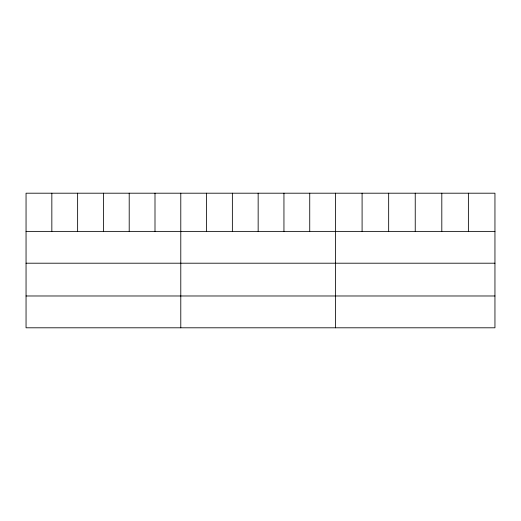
<?xml version="1.0" encoding="UTF-8"?>
<svg xmlns="http://www.w3.org/2000/svg" width="521" height="521" viewBox="0 0 521 521"><rect width="100%" height="100%" fill="white"/><g stroke="black" fill="none" stroke-linecap="round" stroke-linejoin="round"><path stroke-width="0.78" d="M494.95 231.383L494.95 327.8L26.05 327.8L26.05 193.2L494.95 193.2L494.95 231.383L26.05 231.383M26.05 263.203L494.95 263.203M26.05 295.98L494.95 295.98M468.379 193.2L468.379 231.383M441.808 193.2L441.808 231.383M415.237 193.2L415.237 231.383M388.666 193.2L388.666 231.383M362.095 193.2L362.095 231.383M335.524 193.2L335.524 327.8M309.735 193.2L309.735 231.383M283.945 193.2L283.945 231.383M258.155 193.2L258.155 231.383M232.366 193.2L232.366 231.383M206.576 193.2L206.576 231.383M180.787 193.2L180.787 327.8M154.998 193.2L154.998 231.383M129.208 193.2L129.208 231.383M103.419 193.2L103.419 231.383M77.629 193.2L77.629 231.383M51.839 193.2L51.839 231.383"/></g></svg>
